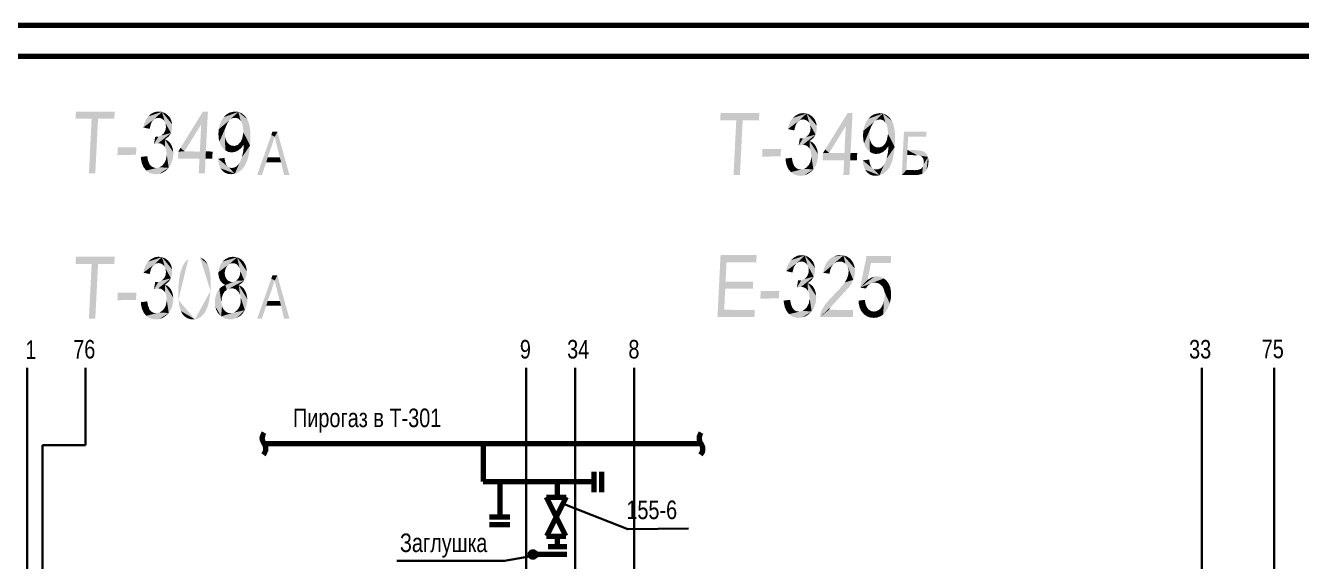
# Model space of a CAD drawing. Extents: x 906 to 2746, y -85 to 594.
# Drawn here: x 1646.8 to 1853, y 507.3 to 594 of the extents above; entities that cross this region are included whole.
import ezdxf

# ---------------------------------------------------------------- set-up
doc = ezdxf.new("R2010")
doc.units = 0
doc.header["$MEASUREMENT"] = 0
doc.layers.add('1', color=7, linetype='CONTINUOUS')
doc.styles.get("Standard").update_dxf_attribs({"font": 'MDM_Win'})

msp = doc.modelspace()

# ---------------------------------------------------------------- linework, layer by layer
at = {"layer": '1', "lineweight": 80}
for p, q in [((2354.97, 594), (1093.97, 594)), ((2349.97, 589), (1113.97, 589)), ((1685.29, 526.37), (1755.96, 526.37)), ((1720.75, 526.37), (1720.75, 520.27)), ((1720.75, 520.27), (1738.55, 520.27)), ((1723.42, 520.27), (1723.42, 514.67)), ((1732.7, 520.27), (1732.7, 517.7)), ((1738.62, 521.82), (1738.62, 518.54)), ((1739.88, 521.82), (1739.88, 518.54)), ((1734.09, 511.4), (1731, 517.7)), ((1731, 517.7), (1734.15, 517.7)), ((1734.15, 517.7), (1731, 511.4)), ((1721.78, 514.54), (1725.06, 514.54)), ((1721.78, 513.28), (1725.06, 513.28)), ((1731, 511.4), (1734.09, 511.4)), ((1731.24, 509.71), (1734.27, 509.71)), ((1732.7, 511.4), (1732.7, 509.71)), ((1734.27, 508.45), (1729.23, 508.45))]:
    msp.add_line(p, q, dxfattribs=at)
at = {"layer": '1', "lineweight": 30}
for p, q in [((1647.04, 491.67), (1647.04, 538.64)), ((1727.67, 237.41), (1727.67, 538.64)), ((1735.62, 313.86), (1735.62, 538.64)), ((1745.17, 473.21), (1745.17, 538.64)), ((1836.92, 385.48), (1836.92, 538.64)), ((1848.6, 371.79), (1848.6, 538.64)), ((1744.14, 512.51), (1733.84, 516.58)), ((1753.93, 512.64), (1744.14, 512.51)), ((1724.19, 507.43), (1731.56, 508.7)), ((1706.77, 507.43), (1724.19, 507.43))]:
    msp.add_line(p, q, dxfattribs=at)
at = {"layer": '1', "lineweight": 30, "ltscale": 100}
for p, q in [((1656.44, 526.12), (1656.44, 538.64)), ((1649.52, 302.38), (1649.52, 526.12)), ((1649.52, 526.12), (1656.44, 526.12))]:
    msp.add_line(p, q, dxfattribs=at)
at = {"layer": '1', "lineweight": 80}
msp.add_circle((1728.78, 508.44), 0.445, dxfattribs=at)
for centre, start, end in [((1686.28, 527.25), 139.1926, 220.8074), ((1684.31, 525.55), 315.1028, 40.807), ((1756.94, 527.25), 139.1926, 220.8074), ((1754.98, 525.55), 315.1031, 40.8073)]:
    msp.add_arc(centre, 1.3, start, end, dxfattribs=at)
at = {"layer": '1', "lineweight": 30}
for points in [[(1661.17, 580.09), (1658.48, 578.93), (1654.84, 578.93), (1657.44, 578.93)], [(1661.14, 580.09), (1661.17, 580.09), (1654.9, 580.09), (1654.84, 578.93)], [(1661.17, 580.09), (1661.11, 578.93), (1658.48, 578.93)], [(1668.81, 580.03), (1667.51, 578.8), (1665.95, 578.16), (1665.79, 577.51)], [(1668.81, 580.03), (1665.95, 578.16), (1666.57, 579.28), (1666.21, 578.76)], [(1668.81, 580.03), (1666.57, 579.28), (1667.66, 580.01), (1667.08, 579.73)], [(1668.81, 580.03), (1667.85, 578.99), (1667.51, 578.8)], [(1668.26, 580.09), (1668.81, 580.03), (1667.66, 580.01)], [(1668.81, 580.03), (1668.68, 578.98), (1667.85, 578.99), (1668.27, 579.07)], [(1668.81, 580.03), (1669.25, 578.49), (1668.68, 578.98), (1669.05, 578.74)], [(1668.81, 580.03), (1669.32, 579.82), (1670.11, 579.08), (1669.78, 579.48)], [(1668.81, 580.03), (1670.11, 579.08), (1670.46, 578.03), (1670.34, 578.58)], [(1668.81, 580.03), (1670.46, 578.03), (1670.26, 576.61), (1670.45, 577.32)], [(1668.81, 580.03), (1670.26, 576.61), (1669.25, 578.49), (1669.38, 578.19)], [(1675.44, 580.09), (1672.46, 573.64), (1671.81, 574.22)], [(1675.44, 580.09), (1675.15, 578.03), (1672.46, 573.64), (1675.1, 577.93)], [(1675.44, 580.09), (1675.74, 570.09), (1674.87, 572.45), (1674.76, 570.09)], [(1675.44, 580.09), (1674.87, 572.45), (1675.15, 578.03), (1674.93, 573.61)], [(1675.44, 580.09), (1676.24, 580.09), (1675.91, 573.64)], [(1675.44, 580.09), (1675.91, 573.64), (1675.74, 570.09), (1675.86, 572.45)], [(1681.15, 580.03), (1679.73, 578.67), (1678.15, 577.95), (1677.98, 577.21)], [(1681.15, 580.03), (1678.15, 577.95), (1678.79, 579.17), (1678.44, 578.64)], [(1681.15, 580.03), (1678.79, 579.17), (1679.71, 579.9), (1679.22, 579.6)], [(1680.55, 580.09), (1681.15, 580.03), (1679.71, 579.9)], [(1681.15, 580.03), (1679.99, 578.89), (1679.73, 578.67)], [(1681.15, 580.03), (1680.77, 579.07), (1679.99, 578.89), (1680.29, 579.03)], [(1681.15, 580.03), (1681.54, 578.58), (1680.77, 579.07), (1681.24, 578.9)], [(1681.15, 580.03), (1681.71, 579.78), (1682.6, 578.84), (1682.21, 579.38)], [(1681.15, 580.03), (1682.6, 578.84), (1683.06, 577.22), (1682.88, 578.19)], [(1681.15, 580.03), (1683.06, 577.22), (1683.06, 574.61), (1683.11, 576.22)], [(1681.15, 580.03), (1683.06, 574.61), (1681.54, 578.58), (1681.76, 578.17)], [(1765.39, 579.83), (1762.7, 578.67), (1759.06, 578.67), (1761.66, 578.67)], [(1765.36, 579.83), (1765.39, 579.83), (1759.12, 579.83), (1759.06, 578.67)], [(1765.39, 579.83), (1765.33, 578.67), (1762.7, 578.67)], [(1773.03, 579.77), (1771.73, 578.54), (1770.17, 577.9), (1770.01, 577.25)], [(1773.03, 579.77), (1770.17, 577.9), (1770.79, 579.03), (1770.43, 578.5)], [(1773.03, 579.77), (1770.79, 579.03), (1771.88, 579.75), (1771.3, 579.47)], [(1773.03, 579.77), (1772.07, 578.74), (1771.73, 578.54)], [(1772.48, 579.83), (1773.03, 579.77), (1771.88, 579.75)], [(1773.03, 579.77), (1772.9, 578.72), (1772.07, 578.74), (1772.49, 578.81)], [(1773.03, 579.77), (1773.47, 578.23), (1772.9, 578.72), (1773.27, 578.48)], [(1773.03, 579.77), (1773.54, 579.57), (1774.33, 578.82), (1774, 579.22)], [(1773.03, 579.77), (1774.33, 578.82), (1774.68, 577.77), (1774.56, 578.33)], [(1773.03, 579.77), (1774.68, 577.77), (1774.48, 576.35), (1774.67, 577.06)], [(1773.03, 579.77), (1774.48, 576.35), (1773.47, 578.23), (1773.6, 577.93)], [(1779.66, 579.83), (1776.68, 573.38), (1776.04, 573.96)], [(1779.66, 579.83), (1779.37, 577.77), (1776.68, 573.38), (1779.32, 577.67)], [(1779.66, 579.83), (1779.96, 569.83), (1779.1, 572.19), (1778.98, 569.83)], [(1779.66, 579.83), (1779.1, 572.19), (1779.37, 577.77), (1779.15, 573.35)], [(1779.66, 579.83), (1780.46, 579.83), (1780.14, 573.38)], [(1779.66, 579.83), (1780.14, 573.38), (1779.96, 569.83), (1780.08, 572.19)], [(1785.37, 579.77), (1783.95, 578.41), (1782.37, 577.69), (1782.2, 576.95)], [(1785.37, 579.77), (1782.37, 577.69), (1783.01, 578.91), (1782.66, 578.38)], [(1785.37, 579.77), (1783.01, 578.91), (1783.93, 579.64), (1783.44, 579.34)], [(1784.77, 579.83), (1785.37, 579.77), (1783.93, 579.64)], [(1785.37, 579.77), (1784.21, 578.63), (1783.95, 578.41)], [(1785.37, 579.77), (1784.99, 578.81), (1784.21, 578.63), (1784.51, 578.77)], [(1785.37, 579.77), (1785.76, 578.32), (1784.99, 578.81), (1785.46, 578.64)], [(1785.37, 579.77), (1785.93, 579.53), (1786.82, 578.58), (1786.43, 579.12)], [(1785.37, 579.77), (1786.82, 578.58), (1787.28, 576.96), (1787.1, 577.93)], [(1785.37, 579.77), (1787.28, 576.96), (1787.28, 574.35), (1787.34, 575.96)], [(1785.37, 579.77), (1787.28, 574.35), (1785.76, 578.32), (1785.99, 577.92)], [(1658.48, 578.93), (1658.03, 570.09), (1657.44, 578.93), (1657, 570.09)], [(1667.51, 578.8), (1667.23, 578.49), (1665.79, 577.51)], [(1667.23, 578.49), (1667.03, 578.09), (1665.79, 577.51)], [(1667.03, 578.09), (1666.81, 577.28), (1665.79, 577.51)], [(1670.26, 576.61), (1669.38, 577.09), (1669.38, 578.19), (1669.46, 577.61)], [(1679.73, 578.67), (1679.4, 578.21), (1677.98, 577.21), (1677.94, 576.45)], [(1679.4, 578.21), (1679.16, 577.67), (1677.94, 576.45), (1677.97, 575.82)], [(1679.16, 577.67), (1678.1, 575.22), (1677.97, 575.82)], [(1679.16, 577.67), (1679.01, 577.08), (1678.1, 575.22), (1678.31, 574.67)], [(1683.06, 574.61), (1681.98, 576.7), (1681.76, 578.17), (1681.9, 577.7)], [(1762.7, 578.67), (1762.25, 569.83), (1761.66, 578.67), (1761.22, 569.83)], [(1771.73, 578.54), (1771.45, 578.23), (1770.01, 577.25)], [(1771.45, 578.23), (1771.25, 577.83), (1770.01, 577.25)], [(1771.25, 577.83), (1771.03, 577.03), (1770.01, 577.25)], [(1774.48, 576.35), (1773.6, 576.83), (1773.6, 577.93), (1773.68, 577.35)], [(1783.95, 578.41), (1783.62, 577.95), (1782.2, 576.95), (1782.16, 576.19)], [(1783.62, 577.95), (1783.38, 577.41), (1782.16, 576.19), (1782.19, 575.56)], [(1787.28, 574.35), (1786.2, 576.45), (1785.99, 577.92), (1786.12, 577.45)], [(1670.26, 576.61), (1668.21, 574.96), (1667.51, 574.83)], [(1670.26, 576.61), (1667.51, 574.83), (1668.7, 576.21), (1668.22, 576.01)], [(1667.51, 574.83), (1667.72, 575.99), (1668.22, 576.01)], [(1670.26, 576.61), (1669.28, 575.58), (1668.21, 574.96), (1668.63, 574.9)], [(1669.28, 575.58), (1669.3, 574.34), (1668.63, 574.9), (1669, 574.68)], [(1670.26, 576.61), (1668.7, 576.21), (1669.38, 577.09), (1669.12, 576.58)], [(1670.26, 576.61), (1669.88, 576.04), (1669.28, 575.58), (1669.38, 575.64)], [(1669.28, 575.58), (1669.71, 575.39), (1670.36, 574.61), (1670.08, 575.06)], [(1669.28, 575.58), (1670.36, 574.61), (1670.64, 573.48), (1670.55, 574.07)], [(1669.28, 575.58), (1670.64, 573.48), (1670.53, 572.32), (1670.63, 572.9)], [(1669.28, 575.58), (1670.53, 572.32), (1669.9, 570.99), (1670.28, 571.61)], [(1669.28, 575.58), (1669.9, 570.99), (1669.3, 574.34), (1669.5, 573.9)], [(1679.01, 577.08), (1678.97, 576.48), (1678.31, 574.67), (1678.63, 574.19)], [(1678.97, 576.48), (1679.01, 575.97), (1678.63, 574.19), (1679.04, 573.81)], [(1679.01, 575.97), (1679.14, 575.5), (1679.04, 573.81), (1679.5, 573.57)], [(1683.06, 574.61), (1681.54, 575.19), (1681.98, 576.7), (1681.77, 575.67)], [(1685.66, 571.89), (1684.97, 569.81), (1686.49, 576.29), (1684.2, 569.81)], [(1685.66, 571.89), (1686.49, 576.29), (1687.02, 576.02)], [(1685.66, 571.89), (1687.02, 576.02), (1685.91, 572.66)], [(1687.02, 576.02), (1686.59, 574.62), (1685.91, 572.66)], [(1687.47, 576.81), (1687.03, 575.95), (1686.49, 576.29), (1687.02, 576.02)], [(1686.66, 576.81), (1687.47, 576.81), (1686.49, 576.29)], [(1687.47, 576.81), (1688.06, 571.89), (1687.03, 575.95), (1687.86, 572.66)], [(1687.47, 576.81), (1689.42, 569.81), (1688.06, 571.89), (1688.57, 569.81)], [(1774.48, 576.35), (1772.43, 574.71), (1771.73, 574.58)], [(1774.48, 576.35), (1771.73, 574.58), (1772.92, 575.95), (1772.44, 575.75)], [(1771.73, 574.58), (1771.94, 575.74), (1772.44, 575.75)], [(1774.48, 576.35), (1773.5, 575.32), (1772.43, 574.71), (1772.85, 574.64)], [(1774.48, 576.35), (1772.92, 575.95), (1773.6, 576.83), (1773.34, 576.32)], [(1774.48, 576.35), (1774.1, 575.78), (1773.5, 575.32), (1773.6, 575.38)], [(1783.38, 577.41), (1782.32, 574.96), (1782.19, 575.56)], [(1783.38, 577.41), (1783.23, 576.83), (1782.32, 574.96), (1782.54, 574.41)], [(1783.23, 576.83), (1783.19, 576.22), (1782.54, 574.41), (1782.85, 573.93)], [(1783.19, 576.22), (1783.23, 575.72), (1782.85, 573.93), (1783.26, 573.56)], [(1783.23, 575.72), (1783.36, 575.25), (1783.26, 573.56), (1783.72, 573.32)], [(1787.28, 574.35), (1785.76, 574.93), (1786.2, 576.45), (1785.99, 575.41)], [(1788.77, 576.81), (1789.18, 570.62), (1788.42, 569.81)], [(1788.77, 576.81), (1792.42, 576.81), (1789.45, 576), (1792.39, 576)], [(1788.77, 576.81), (1789.45, 576), (1789.34, 573.85)], [(1788.77, 576.81), (1789.34, 573.85), (1789.18, 570.62), (1789.3, 573.04)], [(1661.61, 573.06), (1664.61, 573.09), (1664.67, 574.28)], [(1661.67, 574.25), (1661.61, 573.06), (1661.68, 574.28), (1664.67, 574.28)], [(1669.9, 570.99), (1669.59, 573.06), (1669.5, 573.9)], [(1674.87, 572.45), (1671.39, 572.45), (1671.45, 573.61)], [(1671.45, 573.61), (1671.81, 574.22), (1672.46, 573.64)], [(1674.87, 572.45), (1671.45, 573.61), (1674.93, 573.61), (1672.46, 573.64)], [(1675.91, 573.64), (1677, 573.61), (1675.86, 572.45), (1676.94, 572.48)], [(1679.14, 575.5), (1679.36, 575.09), (1679.5, 573.57), (1680.01, 573.48)], [(1679.36, 575.09), (1679.66, 574.77), (1680.01, 573.48), (1680.58, 573.54)], [(1679.66, 574.77), (1680.11, 574.55), (1680.58, 573.54), (1681.14, 573.79)], [(1680.11, 574.55), (1680.6, 574.53), (1681.14, 573.79), (1681.63, 574.19)], [(1683.06, 574.61), (1681.2, 570.28), (1680.59, 570.03)], [(1683.06, 574.61), (1680.59, 570.03), (1681.75, 572.72), (1681.4, 571.87)], [(1680.6, 574.53), (1681.08, 574.7), (1681.63, 574.19), (1682.03, 574.74)], [(1681.08, 574.7), (1681.54, 575.19), (1682.03, 574.74)], [(1683.06, 574.61), (1682.22, 571.32), (1681.2, 570.28), (1681.76, 570.72)], [(1683.06, 574.61), (1682.01, 574.19), (1681.54, 575.19), (1682.03, 574.74)], [(1683.06, 574.61), (1681.75, 572.72), (1682.01, 574.19), (1681.95, 573.64)], [(1683.06, 574.61), (1682.83, 573.03), (1682.22, 571.32), (1682.59, 572.14)], [(1765.84, 572.8), (1768.83, 572.83), (1768.89, 574.03)], [(1765.9, 574), (1765.84, 572.8), (1765.9, 574.03), (1768.89, 574.03)], [(1773.5, 575.32), (1773.52, 574.08), (1772.85, 574.64), (1773.22, 574.43)], [(1773.5, 575.32), (1773.93, 575.13), (1774.58, 574.35), (1774.3, 574.8)], [(1773.5, 575.32), (1774.58, 574.35), (1774.86, 573.22), (1774.77, 573.81)], [(1773.5, 575.32), (1774.86, 573.22), (1774.75, 572.06), (1774.85, 572.64)], [(1773.5, 575.32), (1774.75, 572.06), (1774.12, 570.73), (1774.5, 571.35)], [(1773.5, 575.32), (1774.12, 570.73), (1773.52, 574.08), (1773.72, 573.64)], [(1774.12, 570.73), (1773.81, 572.8), (1773.72, 573.64)], [(1775.67, 573.35), (1776.04, 573.96), (1776.68, 573.38)], [(1783.36, 575.25), (1783.58, 574.84), (1783.72, 573.32), (1784.23, 573.22)], [(1783.58, 574.84), (1783.88, 574.51), (1784.23, 573.22), (1784.8, 573.29)], [(1783.88, 574.51), (1784.33, 574.29), (1784.8, 573.29), (1785.36, 573.53)], [(1784.33, 574.29), (1784.82, 574.27), (1785.36, 573.53), (1785.85, 573.94)], [(1787.28, 574.35), (1785.43, 570.02), (1784.81, 569.77)], [(1787.28, 574.35), (1784.81, 569.77), (1785.97, 572.47), (1785.62, 571.61)], [(1784.82, 574.27), (1785.3, 574.45), (1785.85, 573.94), (1786.25, 574.48)], [(1785.3, 574.45), (1785.76, 574.93), (1786.25, 574.48)], [(1787.28, 574.35), (1786.45, 571.06), (1785.43, 570.02), (1785.98, 570.46)], [(1787.28, 574.35), (1786.23, 573.93), (1785.76, 574.93), (1786.25, 574.48)], [(1787.28, 574.35), (1785.97, 572.47), (1786.23, 573.93), (1786.17, 573.38)], [(1787.28, 574.35), (1787.05, 572.77), (1786.45, 571.06), (1786.81, 571.88)], [(1789.34, 573.85), (1790.91, 573.02), (1789.3, 573.04)], [(1789.34, 573.85), (1790.57, 573.85), (1792.07, 573.56), (1791.65, 573.74)], [(1789.34, 573.85), (1792.07, 573.56), (1792.65, 572.75), (1792.42, 573.22)], [(1789.34, 573.85), (1792.65, 572.75), (1790.91, 573.02), (1791.37, 572.95)], [(1666.27, 570.54), (1665.42, 572.35), (1666.43, 572.87), (1665.39, 572.74)], [(1666.27, 570.54), (1665.86, 571.04), (1665.42, 572.35), (1665.58, 571.66)], [(1666.27, 570.54), (1666.43, 572.87), (1666.8, 571.54), (1666.55, 572.17)], [(1666.27, 570.54), (1666.8, 571.54), (1667.53, 570.99), (1667.13, 571.19)], [(1669.9, 570.99), (1668.42, 571.07), (1669.2, 571.75), (1668.85, 571.34)], [(1669.9, 570.99), (1669.2, 571.75), (1669.59, 573.06), (1669.45, 572.25)], [(1677.89, 572.45), (1678.93, 572.58), (1679.19, 571.51), (1679.01, 572.02)], [(1680.59, 570.03), (1677.93, 572.06), (1677.89, 572.45)], [(1677.89, 572.45), (1679.19, 571.51), (1679.4, 571.22)], [(1680.59, 570.03), (1677.89, 572.45), (1679.67, 571.03), (1679.4, 571.22)], [(1680.59, 570.03), (1678.28, 570.91), (1677.93, 572.06), (1678.04, 571.45)], [(1680.59, 570.03), (1680.4, 570.99), (1681.13, 571.46), (1680.79, 571.16)], [(1680.59, 570.03), (1681.13, 571.46), (1681.4, 571.87)], [(1688.06, 571.89), (1685.66, 571.89), (1687.86, 572.66), (1685.91, 572.66)], [(1770.49, 570.28), (1769.65, 572.09), (1770.65, 572.61), (1769.61, 572.48)], [(1770.49, 570.28), (1770.08, 570.78), (1769.65, 572.09), (1769.8, 571.4)], [(1770.49, 570.28), (1770.65, 572.61), (1771.02, 571.29), (1770.77, 571.91)], [(1774.12, 570.73), (1772.64, 570.81), (1773.42, 571.49), (1773.07, 571.08)], [(1774.12, 570.73), (1773.42, 571.49), (1773.81, 572.8), (1773.67, 572)], [(1779.1, 572.19), (1775.61, 572.19), (1775.67, 573.35)], [(1779.1, 572.19), (1775.67, 573.35), (1779.15, 573.35), (1776.68, 573.38)], [(1780.14, 573.38), (1781.22, 573.35), (1780.08, 572.19), (1781.16, 572.22)], [(1782.11, 572.19), (1783.15, 572.32), (1783.41, 571.25), (1783.23, 571.76)], [(1784.81, 569.77), (1782.15, 571.8), (1782.11, 572.19)], [(1782.11, 572.19), (1783.41, 571.25), (1783.62, 570.96)], [(1784.81, 569.77), (1782.11, 572.19), (1783.89, 570.78), (1783.62, 570.96)], [(1784.81, 569.77), (1782.5, 570.66), (1782.15, 571.8), (1782.26, 571.2)], [(1784.81, 569.77), (1785.35, 571.2), (1785.62, 571.61)], [(1792.65, 572.75), (1791.64, 572.8), (1791.37, 572.95)], [(1792.65, 572.75), (1791.96, 572.24), (1791.64, 572.8), (1791.84, 572.54)], [(1792.65, 572.75), (1792.43, 570.69), (1791.73, 569.99), (1792.12, 570.28)], [(1792.65, 572.75), (1791.73, 569.99), (1791.95, 571.53), (1791.81, 571.14)], [(1792.65, 572.75), (1791.95, 571.53), (1791.96, 572.24), (1791.99, 571.91)], [(1792.65, 572.75), (1792.75, 571.98), (1792.43, 570.69), (1792.64, 571.19)], [(1669.9, 570.99), (1666.27, 570.54), (1668.42, 571.07), (1667.96, 570.96)], [(1669.9, 570.99), (1667.32, 569.99), (1666.27, 570.54), (1666.76, 570.18)], [(1666.27, 570.54), (1667.53, 570.99), (1667.96, 570.96)], [(1669.9, 570.99), (1668.39, 570.01), (1667.32, 569.99), (1667.85, 569.94)], [(1669.9, 570.99), (1669.41, 570.51), (1668.39, 570.01), (1668.92, 570.2)], [(1680.59, 570.03), (1679.04, 570.16), (1678.28, 570.91), (1678.62, 570.47)], [(1680.59, 570.03), (1680.06, 569.95), (1679.04, 570.16), (1679.54, 569.99)], [(1680.59, 570.03), (1679.67, 571.03), (1680.4, 570.99), (1679.99, 570.96)], [(1770.49, 570.28), (1771.02, 571.29), (1771.75, 570.74), (1771.35, 570.94)], [(1774.12, 570.73), (1770.49, 570.28), (1772.64, 570.81), (1772.18, 570.71)], [(1770.49, 570.28), (1771.75, 570.74), (1772.18, 570.71)], [(1774.12, 570.73), (1771.54, 569.74), (1770.49, 570.28), (1770.98, 569.93)], [(1774.12, 570.73), (1772.61, 569.75), (1771.54, 569.74), (1772.08, 569.68)], [(1774.12, 570.73), (1773.63, 570.25), (1772.61, 569.75), (1773.14, 569.95)], [(1784.81, 569.77), (1783.26, 569.9), (1782.5, 570.66), (1782.84, 570.21)], [(1784.81, 569.77), (1784.28, 569.69), (1783.26, 569.9), (1783.76, 569.73)], [(1784.81, 569.77), (1783.89, 570.78), (1784.62, 570.73), (1784.21, 570.71)], [(1784.81, 569.77), (1784.62, 570.73), (1785.35, 571.2), (1785.01, 570.91)], [(1789.18, 570.62), (1790.53, 570.6), (1788.42, 569.81), (1790.62, 569.81)], [(1791.73, 569.99), (1790.53, 570.6), (1791.53, 570.83), (1791.19, 570.67)], [(1791.73, 569.99), (1790.91, 569.81), (1790.53, 570.6), (1790.62, 569.81)], [(1791.73, 569.99), (1791.53, 570.83), (1791.81, 571.14)], [(1661.17, 556.6), (1658.48, 555.44), (1654.84, 555.44), (1657.44, 555.44)], [(1661.14, 556.6), (1661.17, 556.6), (1654.9, 556.6), (1654.84, 555.44)], [(1658.48, 555.44), (1658.03, 546.6), (1657.44, 555.44), (1657, 546.6)], [(1661.17, 556.6), (1661.11, 555.44), (1658.48, 555.44)], [(1668.81, 556.54), (1667.51, 555.31), (1665.95, 554.67), (1665.79, 554.02)], [(1667.51, 555.31), (1667.23, 555), (1665.79, 554.02)], [(1667.23, 555), (1667.03, 554.6), (1665.79, 554.02)], [(1668.81, 556.54), (1665.95, 554.67), (1666.57, 555.8), (1666.21, 555.27)], [(1668.81, 556.54), (1666.57, 555.8), (1667.66, 556.52), (1667.08, 556.24)], [(1668.81, 556.54), (1667.85, 555.51), (1667.51, 555.31)], [(1668.26, 556.6), (1668.81, 556.54), (1667.66, 556.52)], [(1668.81, 556.54), (1668.68, 555.49), (1667.85, 555.51), (1668.27, 555.58)], [(1668.81, 556.54), (1669.25, 555), (1668.68, 555.49), (1669.05, 555.25)], [(1668.81, 556.54), (1669.32, 556.34), (1670.11, 555.59), (1669.78, 555.99)], [(1668.81, 556.54), (1670.11, 555.59), (1670.46, 554.54), (1670.34, 555.1)], [(1668.81, 556.54), (1670.46, 554.54), (1670.26, 553.12), (1670.45, 553.83)], [(1668.81, 556.54), (1670.26, 553.12), (1669.25, 555), (1669.38, 554.7)], [(1671.47, 549.6), (1672.58, 555.76), (1673.07, 556.22)], [(1671.47, 549.6), (1671.82, 554.13), (1672.58, 555.76), (1672.19, 555.15)], [(1674.94, 556.52), (1675.55, 556.22), (1676.2, 555.37), (1675.91, 555.84)], [(1674.94, 556.52), (1676.2, 555.37), (1676.64, 553.69), (1676.41, 554.83)], [(1674.94, 556.52), (1676.64, 553.69), (1676.66, 551.05), (1676.7, 552.51)], [(1680.97, 556.51), (1679.61, 555.34), (1678.05, 554.75), (1677.95, 554.12)], [(1679.61, 555.34), (1679.32, 555.05), (1677.95, 554.12)], [(1679.32, 555.05), (1679.1, 554.68), (1677.95, 553.64), (1678.04, 553.18)], [(1679.32, 555.05), (1677.95, 553.64), (1677.95, 554.12)], [(1680.97, 556.51), (1678.05, 554.75), (1678.63, 555.84), (1678.28, 555.34)], [(1680.97, 556.51), (1678.63, 555.84), (1679.65, 556.5), (1679.06, 556.22)], [(1680.97, 556.51), (1680.08, 555.54), (1679.61, 555.34), (1679.95, 555.51)], [(1680.26, 556.6), (1680.97, 556.51), (1679.65, 556.5)], [(1680.97, 556.51), (1680.83, 555.42), (1680.08, 555.54), (1680.47, 555.55)], [(1680.97, 556.51), (1681.36, 554.76), (1680.83, 555.42), (1681.14, 555.15)], [(1680.97, 556.51), (1681.61, 556.18), (1682.29, 555.33), (1682, 555.81)], [(1680.97, 556.51), (1682.29, 555.33), (1682.52, 554.24), (1682.47, 554.76)], [(1680.97, 556.51), (1682.52, 554.24), (1682.34, 553.18), (1682.47, 553.7)], [(1680.97, 556.51), (1682.34, 553.18), (1682.11, 552.77)], [(1680.97, 556.51), (1682.11, 552.77), (1681.36, 554.76), (1681.46, 554.32)], [(1759.12, 556.86), (1758.62, 546.86), (1764.95, 556.86), (1760.09, 555.7)], [(1758.62, 546.86), (1759.88, 551.41), (1760.09, 555.7), (1759.93, 552.57)], [(1760.09, 555.7), (1764.89, 555.7), (1764.95, 556.86)], [(1772.74, 556.8), (1771.45, 555.57), (1769.88, 554.93), (1769.72, 554.28)], [(1771.45, 555.57), (1771.17, 555.26), (1769.72, 554.28)], [(1771.17, 555.26), (1770.96, 554.86), (1769.72, 554.28)], [(1772.74, 556.8), (1769.88, 554.93), (1770.51, 556.05), (1770.15, 555.53)], [(1772.74, 556.8), (1770.51, 556.05), (1771.6, 556.78), (1771.02, 556.5)], [(1772.74, 556.8), (1771.78, 555.76), (1771.45, 555.57)], [(1772.2, 556.86), (1772.74, 556.8), (1771.6, 556.78)], [(1772.74, 556.8), (1772.62, 555.75), (1771.78, 555.76), (1772.21, 555.84)], [(1772.74, 556.8), (1773.18, 555.26), (1772.62, 555.75), (1772.98, 555.5)], [(1772.74, 556.8), (1773.26, 556.59), (1774.04, 555.85), (1773.72, 556.25)], [(1772.74, 556.8), (1774.04, 555.85), (1774.39, 554.8), (1774.27, 555.35)], [(1772.74, 556.8), (1774.39, 554.8), (1774.19, 553.38), (1774.38, 554.09)], [(1772.74, 556.8), (1774.19, 553.38), (1773.18, 555.26), (1773.32, 554.96)], [(1774.19, 553.38), (1773.31, 553.86), (1773.32, 554.96), (1773.39, 554.38)], [(1778.99, 556.81), (1777.47, 555.5), (1775.82, 554.61), (1775.72, 553.99)], [(1777.47, 555.5), (1777.12, 555.12), (1775.72, 553.99)], [(1777.12, 555.12), (1776.86, 554.53), (1775.72, 553.99)], [(1778.99, 556.81), (1775.82, 554.61), (1776.3, 555.73), (1776.02, 555.19)], [(1778.99, 556.81), (1776.3, 555.73), (1777.38, 556.64), (1776.8, 556.27)], [(1778.99, 556.81), (1777.38, 556.64), (1778, 556.83)], [(1778.99, 556.81), (1778.34, 555.83), (1777.47, 555.5), (1777.89, 555.74)], [(1778.39, 556.86), (1778.99, 556.81), (1778, 556.83)], [(1778.99, 556.81), (1779.3, 555.5), (1778.34, 555.83), (1778.85, 555.77)], [(1778.99, 556.81), (1779.57, 556.63), (1780.44, 555.83), (1780.05, 556.31)], [(1778.99, 556.81), (1780.44, 555.83), (1780.84, 554.69), (1780.71, 555.25)], [(1778.99, 556.81), (1780.84, 554.69), (1780.78, 553.5), (1780.86, 554.1)], [(1778.99, 556.81), (1780.78, 553.5), (1780.58, 552.86)], [(1778.99, 556.81), (1780.58, 552.86), (1779.3, 555.5), (1779.65, 555.05)], [(1780.58, 552.86), (1779.79, 553.76), (1779.65, 555.05), (1779.82, 554.41)], [(1782.72, 556.7), (1781.69, 551.6), (1786.7, 556.73), (1783.44, 555.57)], [(1781.69, 551.6), (1782.89, 552.86), (1783.44, 555.57)], [(1783.44, 555.57), (1786.64, 555.57), (1786.7, 556.73)], [(1667.03, 554.6), (1666.81, 553.8), (1665.79, 554.02)], [(1670.26, 553.12), (1668.21, 551.47), (1667.51, 551.34)], [(1670.26, 553.12), (1667.51, 551.34), (1668.7, 552.72), (1668.22, 552.52)], [(1670.26, 553.12), (1669.28, 552.09), (1668.21, 551.47), (1668.63, 551.41)], [(1670.26, 553.12), (1668.7, 552.72), (1669.38, 553.6), (1669.12, 553.09)], [(1670.26, 553.12), (1669.88, 552.55), (1669.28, 552.09), (1669.38, 552.15)], [(1670.26, 553.12), (1669.38, 553.6), (1669.38, 554.7), (1669.46, 554.12)], [(1671.47, 549.6), (1671.44, 551.33), (1671.82, 554.13), (1671.6, 553.05)], [(1679.1, 554.68), (1678.98, 554.25), (1678.04, 553.18), (1678.21, 552.76)], [(1678.98, 554.25), (1678.96, 553.8), (1678.21, 552.76), (1678.59, 552.31)], [(1678.96, 553.8), (1679.04, 553.39), (1678.59, 552.31), (1679.05, 552.02)], [(1679.04, 553.39), (1679.21, 553.04), (1679.05, 552.02)], [(1679.21, 553.04), (1679.45, 552.76), (1679.05, 552.02)], [(1682.11, 552.77), (1680.77, 552.71), (1681.33, 553.41), (1681.12, 553.02)], [(1682.11, 552.77), (1681.33, 553.41), (1681.46, 554.32), (1681.45, 553.86)], [(1685.66, 548.66), (1684.97, 546.58), (1686.49, 553.06), (1684.2, 546.58)], [(1685.66, 548.66), (1686.49, 553.06), (1687.02, 552.79)], [(1687.47, 553.58), (1687.03, 552.72), (1686.49, 553.06), (1687.02, 552.79)], [(1686.66, 553.58), (1687.47, 553.58), (1686.49, 553.06)], [(1687.47, 553.58), (1688.06, 548.66), (1687.03, 552.72), (1687.86, 549.43)], [(1687.47, 553.58), (1689.42, 546.58), (1688.06, 548.66), (1688.57, 546.58)], [(1770.96, 554.86), (1770.74, 554.05), (1769.72, 554.28)], [(1774.19, 553.38), (1772.15, 551.73), (1771.45, 551.6)], [(1774.19, 553.38), (1771.45, 551.6), (1772.64, 552.98), (1772.16, 552.78)], [(1774.19, 553.38), (1773.21, 552.34), (1772.15, 551.73), (1772.56, 551.66)], [(1774.19, 553.38), (1772.64, 552.98), (1773.31, 553.86), (1773.06, 553.34)], [(1774.19, 553.38), (1773.81, 552.81), (1773.21, 552.34), (1773.32, 552.41)], [(1776.86, 554.53), (1776.75, 553.89), (1775.72, 553.99)], [(1776.75, 553.89), (1776.75, 553.86), (1775.72, 553.99)], [(1780.58, 552.86), (1779.2, 552.44), (1779.79, 553.76), (1779.56, 553.06)], [(1781.69, 551.6), (1785.05, 553.34), (1784, 553.4), (1784.53, 553.44)], [(1781.69, 551.6), (1784, 553.4), (1782.89, 552.86), (1783.48, 553.21)], [(1781.69, 551.6), (1783.62, 552.35), (1785.05, 553.34), (1785.53, 553.1)], [(1783.62, 552.35), (1784.03, 552.41), (1785.53, 553.1), (1785.95, 552.73)], [(1661.61, 549.57), (1664.61, 549.6), (1664.67, 550.8)], [(1661.67, 550.76), (1661.61, 549.57), (1661.68, 550.8), (1664.67, 550.8)], [(1667.51, 551.34), (1667.72, 552.51), (1668.22, 552.52)], [(1669.28, 552.09), (1669.3, 550.85), (1668.63, 551.41), (1669, 551.19)], [(1669.28, 552.09), (1669.71, 551.9), (1670.36, 551.12), (1670.08, 551.57)], [(1669.28, 552.09), (1670.36, 551.12), (1670.64, 549.99), (1670.55, 550.58)], [(1669.28, 552.09), (1670.64, 549.99), (1670.53, 548.83), (1670.63, 549.41)], [(1669.28, 552.09), (1670.53, 548.83), (1669.9, 547.5), (1670.28, 548.12)], [(1669.28, 552.09), (1669.9, 547.5), (1669.3, 550.85), (1669.5, 550.41)], [(1676.66, 551.05), (1675.1, 546.86), (1674.13, 546.47), (1674.63, 546.6)], [(1676.66, 551.05), (1675.85, 547.73), (1675.1, 546.86), (1675.51, 547.24)], [(1676.66, 551.05), (1676.45, 549.57), (1675.85, 547.73), (1676.22, 548.62)], [(1678.37, 546.95), (1677.41, 549.83), (1677.76, 550.93), (1677.54, 550.39)], [(1678.37, 546.95), (1677.76, 550.93), (1678.09, 551.43)], [(1678.09, 551.43), (1678.52, 551.8), (1679.3, 551.28), (1679, 552.02)], [(1678.09, 551.43), (1679.3, 551.28), (1678.64, 550.47), (1678.92, 550.94)], [(1678.09, 551.43), (1678.64, 550.47), (1678.42, 549.18), (1678.45, 549.84)], [(1678.37, 546.95), (1678.09, 551.43), (1678.52, 548.6), (1678.42, 549.18)], [(1679.3, 551.28), (1679, 552.02), (1679.05, 552.02)], [(1682.11, 552.77), (1679.3, 551.28), (1679.05, 552.02)], [(1682.11, 552.77), (1679.05, 552.02), (1680.77, 552.71), (1680.37, 552.54)], [(1679.05, 552.02), (1679.45, 552.76), (1680.37, 552.54), (1679.96, 552.54)], [(1682.11, 552.77), (1679.54, 551.38), (1679.3, 551.28)], [(1682.11, 552.77), (1680.01, 551.49), (1679.54, 551.38), (1679.62, 551.41)], [(1682.11, 552.77), (1681.22, 552.02), (1680.01, 551.49), (1680.4, 551.46)], [(1681.22, 552.02), (1680.77, 551.31), (1680.4, 551.46)], [(1681.22, 552.02), (1681.43, 550.44), (1680.77, 551.31), (1681.16, 550.95)], [(1682.11, 552.77), (1681.82, 552.43), (1681.22, 552.02), (1681.46, 552.18)], [(1681.22, 552.02), (1681.72, 551.75), (1682.4, 550.81), (1682.14, 551.31)], [(1681.22, 552.02), (1682.4, 550.81), (1682.61, 549.74), (1682.55, 550.25)], [(1681.22, 552.02), (1682.61, 549.74), (1682.46, 548.57), (1682.58, 549.22)], [(1681.22, 552.02), (1682.46, 548.57), (1682.21, 547.96)], [(1681.22, 552.02), (1682.21, 547.96), (1681.43, 550.44), (1681.55, 549.94)], [(1685.66, 548.66), (1687.02, 552.79), (1685.91, 549.43)], [(1687.02, 552.79), (1686.59, 551.39), (1685.91, 549.43)], [(1758.62, 546.86), (1759.71, 548.02), (1759.88, 551.41)], [(1759.88, 551.41), (1764.34, 551.41), (1759.93, 552.57), (1764.4, 552.57)], [(1765.55, 549.83), (1768.55, 549.86), (1768.61, 551.05)], [(1765.61, 551.02), (1765.55, 549.83), (1765.61, 551.05), (1768.61, 551.05)], [(1771.45, 551.6), (1771.66, 552.76), (1772.16, 552.78)], [(1773.21, 552.34), (1773.24, 551.11), (1772.56, 551.66), (1772.94, 551.45)], [(1773.21, 552.34), (1773.65, 552.16), (1774.3, 551.38), (1774.02, 551.83)], [(1773.21, 552.34), (1774.3, 551.38), (1774.58, 550.25), (1774.49, 550.83)], [(1773.21, 552.34), (1774.58, 550.25), (1774.47, 549.09), (1774.57, 549.66)], [(1773.21, 552.34), (1774.47, 549.09), (1773.84, 547.76), (1774.22, 548.38)], [(1773.21, 552.34), (1773.84, 547.76), (1773.24, 551.11), (1773.44, 550.67)], [(1780.58, 552.86), (1776.97, 548.5), (1775.3, 547.46), (1775.21, 546.86)], [(1780.58, 552.86), (1775.3, 547.46), (1776.01, 548.82), (1775.53, 548.02)], [(1780.58, 552.86), (1776.01, 548.82), (1777.78, 550.8), (1776.58, 549.54)], [(1780.58, 552.86), (1778.39, 550.05), (1776.97, 548.5)], [(1780.58, 552.86), (1777.78, 550.8), (1779.2, 552.44), (1778.52, 551.58)], [(1780.58, 552.86), (1780.29, 552.26), (1778.39, 550.05), (1779.92, 551.73)], [(1781.69, 551.6), (1783.23, 552.16), (1783.62, 552.35)], [(1781.69, 551.6), (1782.61, 551.47), (1783.23, 552.16), (1782.89, 551.87)], [(1784.03, 552.41), (1784.5, 552.36), (1785.95, 552.73), (1786.3, 552.26)], [(1784.5, 552.36), (1784.93, 552.15), (1786.3, 552.26), (1786.55, 551.7)], [(1784.93, 552.15), (1785.29, 551.8), (1786.55, 551.7), (1786.69, 550.84)], [(1785.29, 551.8), (1785.5, 551.37), (1786.69, 550.84), (1786.67, 549.96)], [(1785.5, 551.37), (1785.63, 550.89), (1786.67, 549.96), (1786.49, 549.05)], [(1785.63, 550.89), (1785.66, 550.38), (1786.14, 548.21), (1785.82, 547.7)], [(1785.63, 550.89), (1786.14, 548.21), (1786.49, 549.05)], [(1666.27, 547.05), (1665.42, 548.86), (1666.43, 549.38), (1665.39, 549.25)], [(1666.27, 547.05), (1665.86, 547.55), (1665.42, 548.86), (1665.58, 548.17)], [(1666.27, 547.05), (1666.43, 549.38), (1666.8, 548.05), (1666.55, 548.68)], [(1669.9, 547.5), (1669.2, 548.26), (1669.59, 549.57), (1669.45, 548.76)], [(1669.9, 547.5), (1669.59, 549.57), (1669.5, 550.41)], [(1674.13, 546.47), (1671.85, 547.83), (1671.47, 549.6), (1671.6, 548.69)], [(1678.37, 546.95), (1677.42, 548.6), (1677.41, 549.83), (1677.37, 549.25)], [(1682.21, 547.96), (1681.1, 548.12), (1681.49, 548.94), (1681.34, 548.5)], [(1682.21, 547.96), (1681.49, 548.94), (1681.55, 549.94), (1681.56, 549.41)], [(1688.06, 548.66), (1685.66, 548.66), (1687.86, 549.43), (1685.91, 549.43)], [(1770.2, 547.31), (1769.36, 549.12), (1770.37, 549.63), (1769.33, 549.5)], [(1770.2, 547.31), (1769.8, 547.81), (1769.36, 549.12), (1769.51, 548.42)], [(1770.2, 547.31), (1770.37, 549.63), (1770.74, 548.31), (1770.49, 548.94)], [(1773.84, 547.76), (1773.13, 548.51), (1773.53, 549.83), (1773.38, 549.02)], [(1773.84, 547.76), (1773.53, 549.83), (1773.44, 550.67)], [(1782.52, 549.15), (1782.47, 549.63), (1781.43, 549.5)], [(1782.64, 548.71), (1782.52, 549.15), (1781.43, 549.5)], [(1782.84, 548.33), (1782.64, 548.71), (1781.43, 549.5)], [(1783.11, 548.02), (1782.84, 548.33), (1781.48, 548.92), (1781.43, 549.5)], [(1783.49, 547.8), (1783.11, 548.02), (1781.62, 548.37), (1781.48, 548.92)], [(1785.34, 548.83), (1785.06, 548.34), (1784.97, 546.96), (1784.44, 546.77)], [(1785.53, 549.38), (1785.34, 548.83), (1785.42, 547.27), (1784.97, 546.96)], [(1785.63, 549.87), (1785.53, 549.38), (1785.82, 547.7), (1785.42, 547.27)], [(1785.66, 550.38), (1785.63, 549.87), (1785.82, 547.7)], [(1666.27, 547.05), (1666.8, 548.05), (1667.53, 547.5), (1667.13, 547.7)], [(1669.9, 547.5), (1666.27, 547.05), (1668.42, 547.58), (1667.96, 547.47)], [(1669.9, 547.5), (1667.32, 546.51), (1666.27, 547.05), (1666.76, 546.69)], [(1666.27, 547.05), (1667.53, 547.5), (1667.96, 547.47)], [(1669.9, 547.5), (1668.39, 546.52), (1667.32, 546.51), (1667.85, 546.45)], [(1669.9, 547.5), (1669.41, 547.02), (1668.39, 546.52), (1668.92, 546.71)], [(1669.9, 547.5), (1668.42, 547.58), (1669.2, 548.26), (1668.85, 547.85)], [(1674.13, 546.47), (1672.43, 546.98), (1671.85, 547.83), (1672.1, 547.36)], [(1674.13, 546.47), (1673.46, 546.48), (1672.43, 546.98), (1672.83, 546.7)], [(1678.37, 546.95), (1677.87, 547.47), (1677.42, 548.6), (1677.59, 548)], [(1678.37, 546.95), (1678.52, 548.6), (1679.12, 547.72), (1678.76, 548.1)], [(1682.21, 547.96), (1679.63, 546.47), (1678.37, 546.95), (1678.97, 546.61)], [(1682.21, 547.96), (1678.37, 546.95), (1680.43, 547.57), (1680.04, 547.47)], [(1678.37, 546.95), (1679.12, 547.72), (1680.04, 547.47), (1679.56, 547.5)], [(1682.21, 547.96), (1680.86, 546.68), (1679.63, 546.47), (1680.25, 546.49)], [(1682.21, 547.96), (1680.43, 547.57), (1681.1, 548.12), (1680.79, 547.79)], [(1682.21, 547.96), (1681.87, 547.44), (1680.86, 546.68), (1681.44, 547.02)], [(1758.62, 546.86), (1764.6, 546.86), (1759.71, 548.02), (1764.66, 547.99)], [(1770.2, 547.31), (1770.74, 548.31), (1771.46, 547.76), (1771.06, 547.96)], [(1773.84, 547.76), (1770.2, 547.31), (1772.36, 547.84), (1771.9, 547.73)], [(1773.84, 547.76), (1771.26, 546.76), (1770.2, 547.31), (1770.7, 546.95)], [(1770.2, 547.31), (1771.46, 547.76), (1771.9, 547.73)], [(1773.84, 547.76), (1772.33, 546.78), (1771.26, 546.76), (1771.79, 546.71)], [(1773.84, 547.76), (1773.35, 547.28), (1772.33, 546.78), (1772.85, 546.97)], [(1773.84, 547.76), (1772.36, 547.84), (1773.13, 548.51), (1772.78, 548.11)], [(1776.97, 548.5), (1776.64, 548.02), (1775.21, 546.86)], [(1776.64, 548.02), (1780.56, 547.99), (1775.21, 546.86), (1780.5, 546.86)], [(1783.49, 547.8), (1781.62, 548.37), (1781.84, 547.86)], [(1783.9, 547.73), (1783.49, 547.8), (1782.26, 547.33), (1781.84, 547.86)], [(1784.32, 547.8), (1783.9, 547.73), (1782.78, 546.96), (1782.26, 547.33)], [(1784.72, 548.01), (1784.32, 547.8), (1783.36, 546.76), (1782.78, 546.96)], [(1784.72, 548.01), (1783.36, 546.76), (1783.9, 546.71)], [(1785.06, 548.34), (1784.72, 548.01), (1784.44, 546.77), (1783.9, 546.71)]]:
    msp.add_solid(points, dxfattribs=at)

# ---------------------------------------------------------------- texts
at = {"layer": '1', "lineweight": 30, "width": 0.8}
for s, p in [('1', (1646.73, 540.06)), ('76', (1654.46, 540.14)), ('9', (1726.67, 540.14)), ('34', (1734.32, 540.14)), ('8', (1744.22, 540.14)), ('33', (1834.87, 540.14)), ('75', (1846.61, 540.18)), ('Пирогаз в Т-301', (1690, 529.04)), ('155-6', (1743.89, 514.16)), ('Заглушка', (1707.28, 508.83))]:
    msp.add_text(s, height=3, dxfattribs=at).set_placement(p)

doc.saveas('drawing.dxf')
